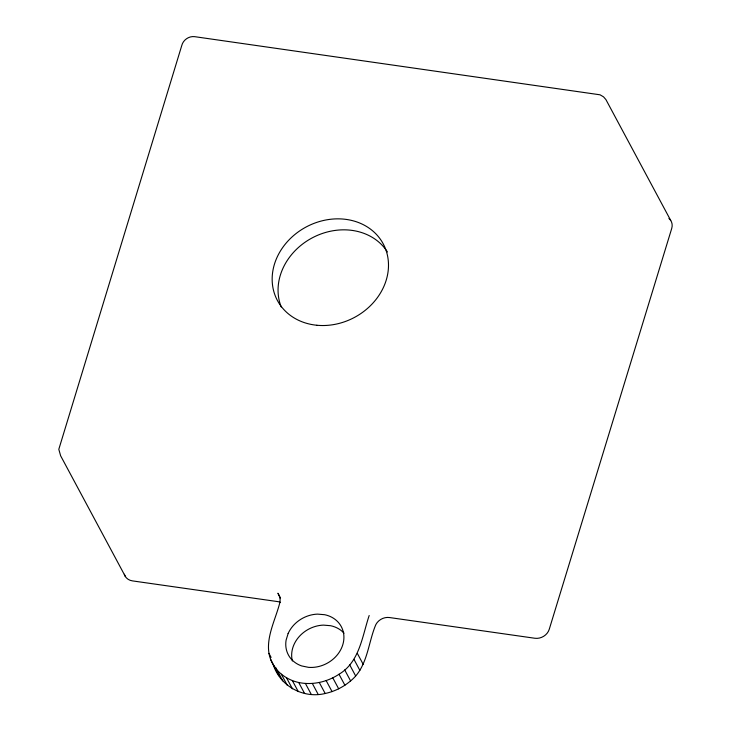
<?xml version="1.0" encoding="UTF-8"?>
<svg xmlns="http://www.w3.org/2000/svg" width="731" height="731" viewBox="0 0 731 731"><rect width="100%" height="100%" fill="white"/><g stroke="black" fill="none" stroke-linecap="round" stroke-linejoin="round"><path stroke-width="1.1" d="M280.54 598.068L277.935 593.216L279.516 596.533L280.147 599.785L279.799 602.755C274.911 622.337 261.269 645.053 273.303 664.881C278.831 674.037 288.37 680.205 298.714 682.507C312.576 685.386 327.269 681.977 339.02 674.256C359.661 661.939 362.229 636.18 369.182 615.502M273.303 664.881C280.229 686.245 303.548 698.854 325.185 693.5C334.551 691.471 343.314 687.113 350.597 680.899C367.108 667.677 367.876 644.833 375.067 626.485A12.061 10.307 -28.2 0 1 389.522 617.54L534.845 638.254A11.998 10.252 -28.2 0 0 549.246 629.3L671.734 228.401A11.998 10.252 -28.2 0 0 668.938 218.468M670.738 220.479L605.917 99.59L603.541 96.848L600.041 94.802L194.62 36.66C188.89 35.929 183.097 39.967 181.745 45.587L58.809 449.309L60.627 455.779L125.449 576.668M357.349 653.423L363.243 664.406M353.978 659.371L359.871 670.364M349.729 664.908L355.622 675.901M344.703 669.907L350.597 680.899M339.02 674.256L344.913 685.239M332.797 677.856L338.691 688.84M326.172 680.625L332.066 691.617M319.292 682.507L325.185 693.5M312.329 683.458L318.213 694.45M305.412 683.458L311.305 694.45M298.714 682.507L304.608 693.491M292.373 680.616L298.266 691.608M286.543 677.838L292.437 688.83M281.344 674.238L287.237 685.221M268.953 653.395L271.1 657.388M276.894 669.888L282.787 680.872M270.634 659.344L279.196 675.873M275.688 667.357L276.528 670.336M281.216 306.956A60.006 51.271 -28.2 0 1 312.886 237.52A60.006 51.271 -28.2 0 1 387.421 251.957M292.363 660.979A30.008 25.64 -28.2 0 1 323.413 625.115L330.531 625.699A30.008 25.64 -28.2 0 1 344.045 633.165M280.521 602.371A11.998 10.252 -28.2 0 0 277.734 601.604L132.412 580.88A11.998 10.252 -28.2 0 1 124.343 574.228M288.124 633.521L286.104 640.128A30.008 25.64 -28.2 0 0 301.693 665.941L308.555 667.348A30.008 25.64 -28.2 0 0 342.784 644.76A30.008 25.64 -28.2 0 0 324.637 614.707L317.519 614.122A30.008 25.64 -28.2 0 0 288.124 633.521M316.889 325.258A60.006 51.271 -28.2 0 0 386.059 250.377A60.006 51.271 -28.2 0 0 288.032 240.938A60.006 51.271 -28.2 0 0 316.889 325.258"/></g></svg>
